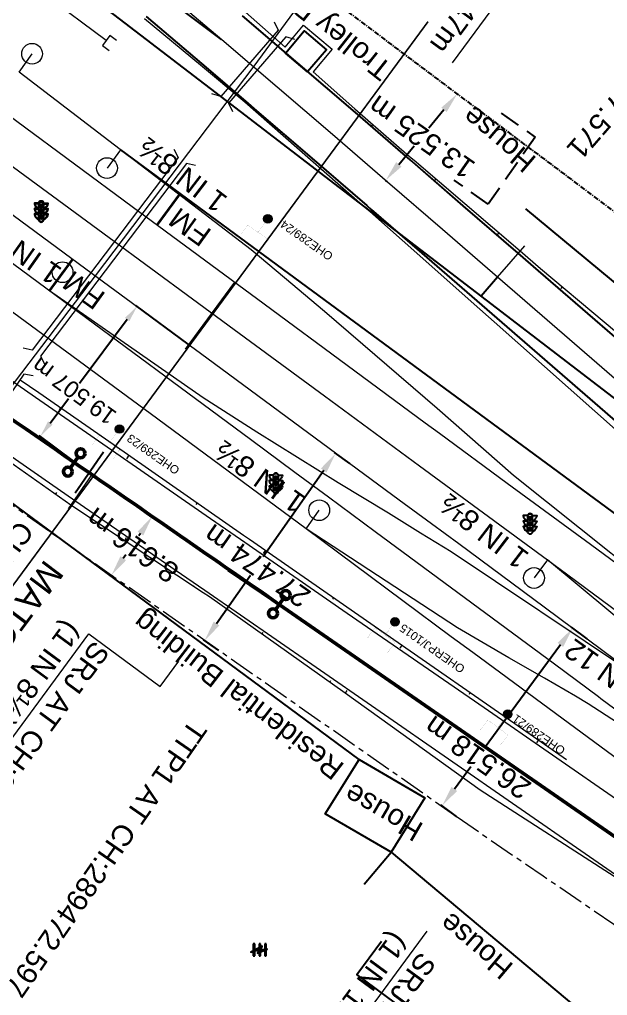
# Model space of a CAD drawing. Header units: metres. Extents: x 644418 to 1306172, y 3366650 to 6747308.
# Drawn here: x 653234.6 to 653305.3, y 3373469.3 to 3373586.7 of the extents above; entities that cross this region are included whole.
import ezdxf
from ezdxf.enums import TextEntityAlignment as Align

# ---------------------------------------------------------------- set-up
doc = ezdxf.new("R2010")
doc.units = ezdxf.units.M
doc.header["$MEASUREMENT"] = 0
for name, pattern in [('CENTER', [2, 1.25, -0.25, 0.25, -0.25]), ('DASHED', [0.75, 0.5, -0.25]), ('PHANTOM2', [1.25, 0.625, -0.125, 0.125, -0.125, 0.125, -0.125])]:
    doc.linetypes.add(name, pattern=pattern)
doc.layers.get('Defpoints').update_dxf_attribs({"lineweight": 0})
for name, color, linetype, lineweight in [('BOUNDARY DIMENTION', 10, 'Continuous', 0), ('BRIDGE DETAILS PLAN', 7, 'Continuous', 0), ('C-ALIG-LABL-DG', 1, 'Continuous', 25), ('C-ALIG-LABL-DG-MARK', 1, 'Continuous', 25), ('Cardinal_Leader', 10, 'Continuous', 0), ('Existing Chainage', 7, 'Continuous', 0), ('Existing IR Track', 143, 'Continuous', 0), ('Existing Railway Boundary', 7, 'CENTER', 0), ('IR Proposed Chainage', 190, 'Continuous', 0), ('IR Proposed TPTC Chainages', 190, 'Continuous', 0), ('OHE MAST', 8, 'Continuous', 0), ('OHE MAST TEXT', 8, 'Continuous', 0), ('PROP-DFC Connecting line', 1, 'Continuous', 0), ('PROPOSED DFCC TOE LINE', 239, 'Continuous', 0), ('PROPOSED DFCC TOE SLOPES', 239, 'Continuous', 0), ('PROPOSED DFCC TOE SLOPES - Cut & Connection', 239, 'Continuous', 0), ('PROPOSED DFCC TRACK', 1, 'Continuous', 0), ("RAJPURA STN. SRJ's", 251, 'Continuous', 0)]:
    doc.layers.add(name, color=color, linetype=linetype, lineweight=lineweight)
for name, color, linetype in [('C-ROAD-CNTR-N', 92, 'Continuous'), ('COMMERCIAL_BLD_PUC', 251, 'Continuous'), ('COMPOUND_WALL', 251, 'Continuous'), ('DFCC Boundary', 6, 'CENTER'), ('Dimension', 10, 'Continuous'), ('IR PROPOSALS', 190, 'Continuous'), ('MATCH LINE', 7, 'Continuous'), ('PROPOSED DFCC FORMATION LINE', 187, 'Continuous'), ('PROPOSED FORMATION LINE - Connecting line', 187, 'Continuous'), ('PROPOSED FORMATION LINE - Cut & Connection', 187, 'Continuous'), ('RESIDENTIAL_BL_PUC', 251, 'Continuous'), ('SIGNAL_POST', 8, 'Continuous'), ('TOPO_TEXT', 251, 'Continuous'), ('TRANSFORMER', 251, 'Continuous'), ('Trolley Refuse', 10, 'Continuous')]:
    doc.layers.add(name, color=color, linetype=linetype)
doc.styles.add('Arial', font='arial.ttf')
doc.styles.get("Standard").update_dxf_attribs({"font": 'arial.ttf'})
doc.styles.add('Style-Arial', font='arial.ttf')
doc.dimstyles.new('DIM', dxfattribs={"dimtxt": 2.5, "dimasz": 2.5, "dimexe": 0.18, "dimexo": 0.0625, "dimgap": 0.09, "dimtad": 0, "dimtih": 1, "dimtoh": 1, "dimdec": 3, "dimzin": 0, "dimdsep": 46, "dimtxsty": 'Standard', "dimcen": 0.09, "dimadec": 0, "dimazin": 0, "dimtfac": 1, "dimtdec": 3, "dimtofl": 0, "dimtmove": 0, "dimatfit": 3, "dimfxl": 1, "dimtolj": 1, "dimtzin": 0, "dimarcsym": 0})

# ---------------------------------------------------------------- blocks, each defined once
blk = doc.blocks.new('SIG')
for color, points in [(1, [(-0.22, 0.42, 0.180295), (-0.01, 0.33, -0.00255), (0.01, 0.33, -0.00255), (0.02, 0.33, 0.180295), (0.23, 0.42, -0.002654), (0.25, 0.44, 0.184495), (0.33, 0.65, 1.000001), (-0.32, 0.65, 0.184495), (-0.24, 0.44, -0.002654)]), (2, [(0.23, -0.23, -0.002654), (0.25, -0.21, 0.184495), (0.33, 0.01, 1.000001), (-0.32, 0.01, 0.184495), (-0.24, -0.21, -0.002654), (-0.22, -0.23, 0.180295), (-0.01, -0.32, -0.00255), (0.01, -0.32, -0.00255), (0.02, -0.32, 0.180295)]), (3, [(0.23, -0.88, -0.002654), (0.25, -0.86, 0.184495), (0.33, -0.64, 1.000001), (-0.32, -0.64, 0.184495), (-0.24, -0.86, -0.002654), (-0.22, -0.88, 0.395599)])]:
    blk.add_hatch(color=color).paths.add_polyline_path(points)
for p, q in [((-0.31, 0.98), (-0.32, -0.9)), ((0.33, -0.9), (0.32, 0.98))]:
    blk.add_line(p, q)
for points in [[(-0.31, 0.98), (-0.81, 0.98, 0.198758), (-0.42, 0.41, 0.003814), (-0.31, 0.39, 0.003814)], [(-0.31, 0.33), (-0.81, 0.33, 0.198758), (-0.42, -0.23, 0.003727), (-0.32, -0.26, 0.003727)], [(0.32, 0.98), (0.82, 0.98, -0.198758), (0.44, 0.41, -0.003814), (0.32, 0.39, -0.003814)], [(0.32, 0.33), (0.82, 0.33, -0.198758), (0.44, -0.23, -0.003727), (0.33, -0.26, -0.003727)], [(-0.32, -0.32), (-0.81, -0.32, 0.198758), (-0.42, -0.88, 0.003639), (-0.32, -0.9)], [(0.33, -0.32), (0.82, -0.32, -0.198758), (0.44, -0.88, -0.003639), (0.33, -0.9)]]:
    blk.add_lwpolyline(points, format="xyb")
for centre, radius, start, end in [((0.01, 0.91), 0.324, 12.4049, 167.5951), ((0.01, 0.81), 0.357, 27.7578, 152.2422), ((0.01, -0.9), 0.324, 181.4572, 358.5428)]:
    blk.add_arc(centre, radius, start, end)
blk = doc.blocks.new('TRF')
blk.add_hatch(color=256).paths.add_polyline_path([(0.22, -0.04), (0.38, 0.42), (-0.98, -0.29), (0.02, 0.04), (-0.18, -0.39), (0.98, 0.09)])
for p, q in [((-0.69, 0.72), (-0.69, -0.72)), ((-0.52, 0.72), (-0.69, 0.72)), ((-0.52, -0.72), (-0.52, 0.72)), ((0, 0.72), (0, -0.72)), ((0.17, 0.72), (0, 0.72)), ((0.17, -0.72), (0.17, 0.72)), ((0.7, 0.72), (0.7, -0.72)), ((0.87, 0.72), (0.7, 0.72)), ((0.87, -0.72), (0.87, 0.72)), ((-0.69, -0.72), (-0.52, -0.72)), ((0, -0.72), (0.17, -0.72)), ((0.7, -0.72), (0.87, -0.72))]:
    blk.add_line(p, q)
blk.add_lwpolyline([(0.22, -0.04), (0.38, 0.42), (-0.98, -0.29), (0.02, 0.04), (-0.18, -0.39), (0.98, 0.09)], close=True)
blk = doc.blocks.new('OHE MAST')
h = blk.add_hatch(color=256)
edge = h.paths.add_edge_path()
edge.add_arc((0, 0), 0.514, 0, 360)
at = {"const_width": 0.01, "flags": 128}
for points in [[(1.5, 3.5), (1.5, 2), (-1.5, 2), (-1.5, 3.5)], [(0, 2), (0, 0)]]:
    blk.add_lwpolyline(points, dxfattribs=at)
blk.add_circle((0, 0), 0.514)
blk = doc.blocks.new('*D1687')
at = {"layer": 'Defpoints', "color": 0, "linetype": 'ByBlock', "ltscale": 0.5, "transparency": 16777216}
for p in [(653274.34, 3373533.25), (653256.83, 3373511.97), (653258.59, 3373510.74)]:
    blk.add_point(p, dxfattribs=at)
at = {"layer": 'Existing Railway Boundary', "color": 0, "linetype": 'ByBlock', "lineweight": -2, "ltscale": 0.5, "transparency": 16777216}
for p, q in [((653274.29, 3373533.28), (653272.44, 3373534.58)), ((653271.15, 3373532.43), (653263.88, 3373522.05)), ((653258.26, 3373514.02), (653262.34, 3373519.84)), ((653258.54, 3373510.78), (653256.68, 3373512.07))]:
    blk.add_line(p, q, dxfattribs=at)
at = {"layer": 'Existing Railway Boundary', "color": 0, "linetype": 'ByBlock', "ltscale": 0.5, "transparency": 16777216}
for points in [[(653270.81, 3373532.67), (653271.49, 3373532.19), (653272.58, 3373534.48)], [(653257.92, 3373514.26), (653258.6, 3373513.78), (653256.83, 3373511.97)]]:
    blk.add_solid(points, dxfattribs=at)
at = {"layer": 'Existing Railway Boundary', "color": 0, "linetype": 'ByBlock', "ltscale": 0.5, "transparency": 16777216, "insert": (653263.11, 3373520.94), "char_height": 2.5, "attachment_point": 5, "rotation": 145}
blk.add_mtext('\\A1;27.474 m', dxfattribs=at)
blk = doc.blocks.new('*D1500')
at = {"layer": 'Defpoints', "color": 0, "transparency": 16777216}
for p in [(653250.52, 3373526.9), (653250.82, 3373526.69), (653245.9, 3373519.62)]:
    blk.add_point(p, dxfattribs=at)
at = {"layer": 'Dimension', "color": 0, "lineweight": -2, "transparency": 16777216}
for p, q in [((653250.77, 3373526.73), (653250.38, 3373527)), ((653249.1, 3373524.84), (653248.91, 3373524.57)), ((653247.04, 3373521.87), (653247.35, 3373522.32)), ((653245.85, 3373519.65), (653245.46, 3373519.92))]:
    blk.add_line(p, q, dxfattribs=at)
at = {"layer": 'Dimension', "color": 0, "transparency": 16777216}
for points in [[(653248.76, 3373525.08), (653249.44, 3373524.61), (653250.52, 3373526.9)], [(653246.69, 3373522.11), (653247.38, 3373521.64), (653245.61, 3373519.82)]]:
    blk.add_solid(points, dxfattribs=at)
at = {"layer": 'Dimension', "color": 0, "lineweight": 0, "transparency": 16777216, "insert": (653248.13, 3373523.44), "char_height": 2.5, "attachment_point": 5, "rotation": 144}
blk.add_mtext('\\A1;8.616 m', dxfattribs=at)
blk = doc.blocks.new('*D1651')
at = {"layer": 'BOUNDARY DIMENTION', "color": 0, "lineweight": -2, "transparency": 16777216}
for p, q in [((653287.26, 3373577.71), (653287.36, 3373577.64)), ((653285.62, 3373575.83), (653283.78, 3373573.6)), ((653280.19, 3373569.26), (653282.03, 3373571.49)), ((653278.64, 3373567.29), (653278.73, 3373567.22))]:
    blk.add_line(p, q, dxfattribs=at)
at = {"layer": 'BOUNDARY DIMENTION', "color": 0, "transparency": 16777216}
for points in [[(653285.3, 3373576.09), (653285.94, 3373575.56), (653287.22, 3373577.75)], [(653279.87, 3373569.53), (653280.51, 3373568.99), (653278.6, 3373567.33)]]:
    blk.add_solid(points, dxfattribs=at)
at = {"layer": 'Defpoints', "color": 0, "transparency": 16777216}
for p in [(653287.22, 3373577.75), (653287.22, 3373577.75), (653278.6, 3373567.33)]:
    blk.add_point(p, dxfattribs=at)
at = {"layer": 'BOUNDARY DIMENTION', "color": 0, "transparency": 16777216, "insert": (653282.91, 3373572.54), "char_height": 2.5, "attachment_point": 5, "rotation": 145}
blk.add_mtext('\\A1;13.525 m', dxfattribs=at)
blk = doc.blocks.new('*D1902')
at = {"layer": 'BOUNDARY DIMENTION', "color": 0, "lineweight": -2, "transparency": 16777216}
for p, q in [((653265.94, 3373593.72), (653261.28, 3373597.21)), ((653259.93, 3373595.1), (653259.25, 3373594.2)), ((653255.85, 3373589.67), (653257.61, 3373592.01)), ((653258.86, 3373584.28), (653254.2, 3373587.77))]:
    blk.add_line(p, q, dxfattribs=at)
at = {"layer": 'BOUNDARY DIMENTION', "color": 0, "transparency": 16777216}
for points in [[(653259.59, 3373595.35), (653260.26, 3373594.85), (653261.43, 3373597.1)], [(653255.51, 3373589.92), (653256.18, 3373589.42), (653254.35, 3373587.67)]]:
    blk.add_solid(points, dxfattribs=at)
at = {"layer": 'Defpoints', "color": 0, "transparency": 16777216}
for p in [(653261.43, 3373597.1), (653265.99, 3373593.68), (653258.91, 3373584.24)]:
    blk.add_point(p, dxfattribs=at)
at = {"layer": 'BOUNDARY DIMENTION', "color": 0, "transparency": 16777216, "insert": (653258.43, 3373593.1), "char_height": 2.5, "attachment_point": 5, "rotation": 145}
blk.add_mtext('\\A1;11.797 m', dxfattribs=at)
blk = doc.blocks.new('*D1958')
at = {"layer": 'Defpoints', "color": 0, "linetype": 'ByBlock', "ltscale": 0.5, "transparency": 16777216}
for p in [(653301.1, 3373513.46), (653302.9, 3373512.14), (653287.19, 3373490.78)]:
    blk.add_point(p, dxfattribs=at)
at = {"layer": 'Existing Railway Boundary', "color": 0, "linetype": 'ByBlock', "lineweight": -2, "ltscale": 0.5, "transparency": 16777216}
for p, q in [((653302.85, 3373512.17), (653300.96, 3373513.57)), ((653299.62, 3373511.45), (653290.46, 3373499)), ((653286.87, 3373494.12), (653288.84, 3373496.8)), ((653287.14, 3373490.81), (653285.24, 3373492.21))]:
    blk.add_line(p, q, dxfattribs=at)
at = {"layer": 'Existing Railway Boundary', "color": 0, "linetype": 'ByBlock', "ltscale": 0.5, "transparency": 16777216}
for points in [[(653299.28, 3373511.69), (653299.95, 3373511.2), (653301.1, 3373513.46)], [(653286.53, 3373494.36), (653287.2, 3373493.87), (653285.39, 3373492.1)]]:
    blk.add_solid(points, dxfattribs=at)
at = {"layer": 'Existing Railway Boundary', "color": 0, "linetype": 'ByBlock', "ltscale": 0.5, "transparency": 16777216, "insert": (653289.65, 3373497.9), "char_height": 2.5, "attachment_point": 5, "rotation": 145}
blk.add_mtext('\\A1;26.518 m', dxfattribs=at)
blk = doc.blocks.new('Tick Hor')
blk.add_lwpolyline([(-0.5, 0), (0.5, 0)])
blk = doc.blocks.new('*D1962')
at = {"layer": 'Defpoints', "color": 0, "transparency": 16777216}
for p in [(653248.7, 3373552.19), (653254.91, 3373547.57), (653243.27, 3373531.92)]:
    blk.add_point(p, dxfattribs=at)
at = {"layer": 'Dimension', "color": 0, "lineweight": -2, "transparency": 16777216}
for p, q in [((653254.86, 3373547.61), (653248.56, 3373552.3)), ((653247.51, 3373550.59), (653241.78, 3373542.88)), ((653238.25, 3373538.14), (653240.45, 3373541.1)), ((653243.22, 3373531.96), (653236.91, 3373536.65))]:
    blk.add_line(p, q, dxfattribs=at)
at = {"layer": 'Dimension', "color": 0, "transparency": 16777216}
for points in [[(653247.24, 3373550.79), (653247.77, 3373550.39), (653248.7, 3373552.19)], [(653237.98, 3373538.34), (653238.52, 3373537.95), (653237.06, 3373536.54)]]:
    blk.add_solid(points, dxfattribs=at)
at = {"layer": 'Dimension', "color": 0, "lineweight": 0, "transparency": 16777216, "insert": (653241.11, 3373541.99), "char_height": 2, "attachment_point": 5, "rotation": 144}
blk.add_mtext('\\A1;19.507 m', dxfattribs=at)

msp = doc.modelspace()

# ---------------------------------------------------------------- linework, layer by layer
at = {"layer": 'BRIDGE DETAILS PLAN', "color": 7, "linetype": 'Continuous', "lineweight": 0, "flags": 128}
for points in [[(653295.0276, 3373625.0866), (653262.7416, 3373581.085)], [(653262.7416, 3373581.085), (653243.6444, 3373555.867)], [(653243.6444, 3373555.867), (653231.5956, 3373540.028)]]:
    msp.add_lwpolyline(points, dxfattribs=at)
at = {"layer": 'C-ALIG-LABL-DG-MARK', "color": 1, "linetype": 'Continuous', "lineweight": 25}
msp.add_line((653292.0556, 3373555.6854), (653290.0915, 3373553.4178), dxfattribs=at)
at = {"layer": 'C-ROAD-CNTR-N', "color": 190, "linetype": 'Continuous', "lineweight": 50, "flags": 128}
msp.add_lwpolyline([(653241.1342, 3373533.3994, -0.00056824), (653203.7982, 3373559.3335)], format="xyb", dxfattribs=at)
for points in [[(653240.6765, 3373532.739), (653241.592, 3373534.0599)], [(653265.8014, 3373516.3251), (653265.0055, 3373516.8757), (653264.2097, 3373517.4263), (653263.4138, 3373517.9769), (653262.618, 3373518.5275), (653261.8221, 3373519.0781), (653261.0263, 3373519.6287), (653260.2305, 3373520.1793), (653259.4346, 3373520.7299), (653258.6388, 3373521.2805), (653257.843, 3373521.8312), (653257.0472, 3373522.3818), (653256.2514, 3373522.9325), (653255.4556, 3373523.4832), (653254.6598, 3373524.0339), (653253.8641, 3373524.5846), (653253.0683, 3373525.1353), (653252.2726, 3373525.6861), (653251.4769, 3373526.2369), (653250.6812, 3373526.7877), (653249.8855, 3373527.3385), (653249.0898, 3373527.8893), (653248.2942, 3373528.4402), (653247.4985, 3373528.9911), (653246.7029, 3373529.542), (653245.9073, 3373530.093), (653245.1118, 3373530.644), (653244.3162, 3373531.195), (653243.5207, 3373531.7461), (653242.7252, 3373532.2972), (653241.9297, 3373532.8483), (653241.1342, 3373533.3994)], [(653265.3544, 3373515.6803), (653266.2699, 3373517.0011)], [(653359.605, 3373451.4299), (653265.8014, 3373516.3251)]]:
    msp.add_lwpolyline(points, dxfattribs=at)
at = {"layer": 'C-ROAD-CNTR-N', "color": 190, "linetype": 'Continuous', "lineweight": 50}
for centre in [(653241.8972, 3373534.5002), (653240.3713, 3373532.2987), (653266.5751, 3373517.4414), (653265.0492, 3373515.24)]:
    msp.add_circle(centre, 0.5357, dxfattribs=at)
at = {"layer": 'Cardinal_Leader', "linetype": 'Continuous', "lineweight": 0, "flags": 128}
msp.add_lwpolyline([(653292.0556, 3373555.6854), (653295.329, 3373559.4649)], dxfattribs=at)
at = {"layer": 'COMMERCIAL_BLD_PUC', "linetype": 'Continuous'}
msp.add_polyline3d([(653294.2735, 3373463.8467, 271.746), (653291.43, 3373459.734, 271.746), (653275.122, 3373471.77, 272.094), (653278.0911, 3373475.793, 272.094)], dxfattribs=at)
at = {"layer": 'COMPOUND_WALL', "ltscale": 5}
msp.add_lwpolyline([(653342.541, 3373524.872), (653342.541, 3373524.872), (653295.481, 3373563.924)], dxfattribs=at)
at = {"layer": 'COMPOUND_WALL', "linetype": 'Continuous'}
for points in [[(653259.396, 3373576.932, 270.136), (653226.701, 3373601.996, 268.966)], [(653324.214, 3373527.243, 269.663), (653273.062, 3373566.463, 269.839), (653259.396, 3373576.932, 270.136)]]:
    msp.add_polyline3d(points, dxfattribs=at)
at = {"layer": 'DFCC Boundary', "ltscale": 0.5, "flags": 128}
msp.add_lwpolyline([(655695.597, 3371812.1897), (655640.8822, 3371912.823), (655580.0449, 3371996.7158), (655509.7792, 3372062.0857), (655426.9534, 3372113.9756), (655342.6069, 3372167.9462), (655257.8854, 3372221.2222), (655173.2688, 3372275.363), (655087.3459, 3372327.2788), (655002.8598, 3372380.6107), (654914.5097, 3372429.9473), (654741.1355, 3372529.4419), (654650.033, 3372576.4159), (654568.6995, 3372626.155), (654571.9877, 3372630.6369), (654391.4686, 3372756.327), (654377.1337, 3372736.8494), (654004.4289, 3373016.6995), (654007.7887, 3373020.6424), (653690.5739, 3373253.6486), (653690.5425, 3373253.6059), (653433.8132, 3373453.1485), (653440.7668, 3373462.5592), (653208.8394, 3373636.5534), (653216.1698, 3373646.5105), (653142.1983, 3373700.8896), (653053.6963, 3373771.1122), (652994.4341, 3373810.5255), (652929.3691, 3373859.5713), (652860.9168, 3373902.1103), (652749.6028, 3373984.4705), (652631.2396, 3374070.7175), (652636.2281, 3374078.1704), (652537.912, 3374145.7283), (652392.904, 3374241.2711), (652388.7719, 3374235.6812), (652308.569, 3374304.8076), (652315.9256, 3374314.7669), (652103.9815, 3374448.7876), (652083.1937, 3374464.1943), (652072.7494, 3374471.9329), (652052.3219, 3374487.0684), (652038.1897, 3374497.5387), (652024.0173, 3374508.0388), (652009.8347, 3374518.5254), (651995.6683, 3374529), (651981.7515, 3374539.2836), (651967.8828, 3374549.5317), (651954.6903, 3374559.2866), (651941.4997, 3374569.04), (651923.9377, 3374582.0168), (651906.3215, 3374595.0337), (651892.0868, 3374605.5547), (651877.7985, 3374616.1153), (651861.6288, 3374628.0564), (651845.5071, 3374639.9619), (651829.5757, 3374651.7544), (651824.7911, 3374655.296), (651813.6747, 3374663.5244), (651797.4592, 3374675.4968), (651792.6217, 3374679.0685), (651809.3453, 3374701.6999), (651798.0335, 3374710.0518), (651782.3495, 3374721.6444), (651766.6655, 3374733.2369), (651750.5163, 3374745.1875), (651734.3118, 3374757.179), (651717.3274, 3374769.6994), (651700.4625, 3374782.1317), (651684.6001, 3374793.8578), (651668.5938, 3374805.6902), (651652.6806, 3374817.4203), (651636.8173, 3374829.1137), (651620.9269, 3374840.8662), (651604.9647, 3374852.6718), (651588.7459, 3374864.6312), (651572.5882, 3374876.5455), (651556.6943, 3374888.2868), (651540.8409, 3374899.9983), (651524.5553, 3374912.0488), (651508.2568, 3374924.109), (651492.7938, 3374935.5157), (651477.3997, 3374946.8715), (651461.3291, 3374958.7436), (651445.2311, 3374970.6359), (651429.3555, 3374982.3615), (651413.4375, 3374994.1184), (651396.6322, 3375006.522), (651379.7761, 3375018.963), (651363.6644, 3375030.8565), (651352.7728, 3375038.8965), (651331.6522, 3375054.4784), (651315.7738, 3375066.1947), (651299.7306, 3375078.0412), (651283.6239, 3375089.9346), (651273.9044, 3375097.1057), (651264.2377, 3375104.2378), (651243.4187, 3375119.6324), (651222.5077, 3375135.095), (651201.5462, 3375150.5784), (651180.4926, 3375166.1298), (651161.7365, 3375179.9701), (651143.0969, 3375193.7244), (651126.6442, 3375205.9373), (651110.0563, 3375218.2505), (651088.7204, 3375233.9244), (651067.5473, 3375249.4788), (651049.4448, 3375262.8672), (651031.0656, 3375276.4601), (651013.3004, 3375289.5618), (650995.6557, 3375302.5748), (650975.556, 3375317.4171), (650955.4878, 3375332.2363), (650948.8014, 3375337.1771), (650951.4372, 3375340.7501), (650937.0874, 3375351.3535), (650916.0918, 3375366.8677), (650897.9224, 3375380.2929), (650879.805, 3375393.6796), (650866.8386, 3375403.2309), (650853.9116, 3375412.7532), (650835.5886, 3375426.289), (650817.2946, 3375439.8035), (650797.968, 3375454.1206), (650778.7222, 3375468.3781), (650760.7655, 3375481.6337), (650742.8011, 3375494.8949), (650723.0807, 3375509.4255), (650703.3693, 3375523.9495), (650688.6613, 3375534.8372), (650673.8463, 3375545.804), (650653.7938, 3375560.6295), (650633.6894, 3375575.4932), (650612.6421, 3375591.0542), (650592.0153, 3375606.3042), (650570.0328, 3375622.5591), (650548.5001, 3375638.4814), (650530.5234, 3375651.793), (650512.3606, 3375665.2423), (650494.7465, 3375678.2665), (650476.9008, 3375691.462), (650459.2976, 3375704.4721), (650441.3132, 3375717.7633), (650427.1261, 3375728.1319), (650413.8099, 3375737.864), (650402.677, 3375746.2697), (650389.8486, 3375755.6668), (650377.7322, 3375764.5425), (650360.7275, 3375777.1141), (650343.7744, 3375789.6482), (650325.0342, 3375803.5254), (650306.3109, 3375817.39), (650287.6225, 3375831.2124), (650268.717, 3375845.1957), (650250.337, 3375858.8009), (650231.8256, 3375872.5033), (650215.4559, 3375884.6355), (650199.261, 3375896.6381), (650189.9351, 3375903.5429), (650184.6476, 3375907.4517), (650170.3331, 3375918.0338), (650153.2211, 3375930.7288), (650135.9365, 3375943.5518), (650119.2313, 3375955.9159), (650102.3769, 3375968.3905), (650085.2738, 3375981.0461), (650068.2078, 3375993.6742), (650052.7787, 3376005.1011), (650037.4384, 3376016.4621), (650022.1728, 3376027.766), (650006.9632, 3376039.0283), (649974.7512, 3376062.8762), (649961.4537, 3376072.7117), (649948.2091, 3376082.508), (649944.476, 3376085.2722), (649918.728, 3376050.5341), (649909.4316, 3376057.4177), (649896.4092, 3376067.0604), (649893.7832, 3376069.0128), (649891.1645, 3376070.9437), (649888.4639, 3376072.9569), (649875.744, 3376082.3694), (649867.5551, 3376088.4016), (649853.4118, 3376098.8745), (649839.2513, 3376109.3603), (649829.0749, 3376116.9005), (649827.2194, 3376118.2675), (649818.0867, 3376125.0366), (649808.8566, 3376131.8779), (649793.2502, 3376143.4201), (649777.6288, 3376154.9733), (649763.6321, 3376165.3144), (649749.5741, 3376175.7007), (649733.9228, 3376187.2754), (649718.3343, 3376198.8036), (649705.3241, 3376208.4391), (649692.3703, 3376218.0327), (649678.0208, 3376228.6769), (649663.5747, 3376239.3366), (649646.4625, 3376252.0623), (649634.6272, 3376260.744), (649624.9192, 3376267.9946), (649615.0208, 3376275.3876), (649599.9831, 3376286.4834), (649588.9857, 3376294.598), (649590.032, 3376296.0132), (649586.1685, 3376298.8639), (649569.3593, 3376311.3207), (649552.641, 3376323.7102), (649537.2353, 3376335.0739), (649521.9792, 3376346.327), (649506.2408, 3376358.0035), (649490.3575, 3376369.7875), (649475.7578, 3376380.5673), (649461.1933, 3376391.3211), (649445.4753, 3376402.9572), (649429.8494, 3376414.5253), (649414.4906, 3376425.9209), (649378.3483, 3376452.6365), (649368.4603, 3376459.9984), (649352.6509, 3376471.6682), (649336.6992, 3376483.4434), (649322.3941, 3376494.1037), (649307.6557, 3376505.0862), (649290.8736, 3376517.4208), (649273.972, 3376529.8435), (649258.1992, 3376541.4854), (649242.2966, 3376553.2232), (649226.5432, 3376564.8634), (649210.8826, 3376576.435), (649195.2207, 3376588.0769), (649179.5326, 3376599.7383), (649164.9134, 3376610.5118), (649150.5177, 3376621.1205), (649135.415, 3376632.3287), (649120.2337, 3376643.5954), (649107.8929, 3376652.6743), (649095.5927, 3376661.7234), (649079.5687, 3376673.5769), (649063.4846, 3376685.4748), (649046.5651, 3376697.9756), (649029.6506, 3376710.4727), (649013.3465, 3376722.5351), (648996.9805, 3376734.6431), (648980.3936, 3376746.8979), (648963.6626, 3376759.259), (648946.7453, 3376771.7643), (648929.6945, 3376784.3682), (648913.5118, 3376796.3614), (648897.2206, 3376808.435), (648876.2496, 3376823.9678), (648855.1325, 3376839.6089), (648839.3985, 3376851.2044), (648823.6596, 3376862.8037), (648806.187, 3376875.7235), (648788.7814, 3376888.5937), (648772.4766, 3376900.6763), (648756.1277, 3376912.7915), (648748.6058, 3376918.3049), (648733.321, 3376929.6306), (648718.1841, 3376940.8501), (648694.1574, 3376958.9078), (648686.9154, 3376964.1595), (648685.9321, 3376964.8321), (648667.95, 3376978.2197), (648649.3198, 3376992.1471), (648633.5557, 3377003.8368), (648617.684, 3377015.6038), (648613.3865, 3377018.7718), (648613.1308, 3377018.4261), (648605.39, 3377024.1325), (648593.439, 3377032.9404), (648576.5994, 3377045.3816), (648559.8787, 3377057.7351), (648542.9247, 3377070.3132), (648525.9483, 3377082.908), (648511.3109, 3377093.7409), (648496.5572, 3377104.6599), (648477.562, 3377118.7172), (648458.5464, 3377132.7896), (648451.3349, 3377138.2101), (648435.5918, 3377149.862), (648422.1096, 3377159.9046), (648408.3664, 3377170.0637), (648394.6863, 3377180.1761), (648381.6588, 3377189.818), (648368.6059, 3377199.4787), (648354.1188, 3377210.196), (648339.6473, 3377220.9017), (648325.8166, 3377231.1386), (648311.9735, 3377241.3853), (648297.2469, 3377252.2824), (648283.6168, 3377262.3688), (648282.6002, 3377260.9951), (648281.5015, 3377261.8082), (648268.446, 3377271.4578), (648255.3849, 3377281.1115), (648243.3023, 3377290.0413), (648231.5826, 3377298.7116), (648230.1246, 3377299.843), (648216.137, 3377310.1827), (648202.3989, 3377320.3379), (648187.9045, 3377331.0225), (648173.4524, 3377341.7035), (648159.964, 3377351.7009), (648146.3755, 3377361.7726), (648132.3698, 3377372.1252), (648118.3132, 3377382.5155), (648104.5683, 3377392.6752), (648090.8453, 3377402.8186), (648079.0331, 3377411.5788), (648067.1746, 3377420.3734), (648052.1864, 3377431.461), (648037.1291, 3377442.5999), (648023.4384, 3377452.7367), (648009.6421, 3377462.9518), (647998.5681, 3377471.1475), (647977.6651, 3377486.6371), (647970.8013, 3377491.7424), (647954.3046, 3377504.0127), (647940.5645, 3377514.1537), (647927.1436, 3377524.0583), (647912.5029, 3377534.9198), (647897.7662, 3377545.8524), (647883.3488, 3377556.5286), (647868.9785, 3377567.1699), (647855.3948, 3377577.2425), (647841.7032, 3377587.3948), (647828.8284, 3377596.8277), (647815.9828, 3377606.2395), (647798.869, 3377618.9232), (647787.996, 3377626.9816), (647769.1212, 3377640.9619), (647756.6675, 3377650.183), (647742.624, 3377660.5991), (647728.5049, 3377671.0713), (647713.635, 3377682.0926), (647698.699, 3377693.1628), (647681.9918, 3377705.517), (647665.4025, 3377717.7839), (647652.0515, 3377727.6811), (647638.8028, 3377737.5025), (647625.2604, 3377747.546), (647611.724, 3377757.585), (647601.846, 3377764.9047), (647586.5632, 3377776.2354), (647574.9107, 3377784.8659), (647552.1318, 3377801.7377), (647544.5766, 3377807.3492), (647531.2096, 3377817.2774), (647518.7824, 3377826.4783), (647506.3678, 3377835.6698), (647493.0662, 3377845.5438), (647479.7149, 3377855.4547), (647466.3541, 3377865.3556), (647452.9886, 3377875.26), (647440.1702, 3377884.755), (647427.3392, 3377894.2595), (647421.9004, 3377898.2902), (647422.4016, 3377898.9655), (647413.1507, 3377905.8213), (647398.5546, 3377916.6386), (647385.2867, 3377926.4568), (647372.1159, 3377936.2032), (647357.4127, 3377947.1112), (647351.2811, 3377951.6601), (647330.0092, 3377967.4105), (647317.4471, 3377976.6964), (647304.414, 3377986.3606), (647291.335, 3377996.0589), (647278.7541, 3378005.3917), (647266.0777, 3378014.7954), (647252.9457, 3378024.4462), (647239.9839, 3378033.9719), (647225.7512, 3378044.5255), (647211.5179, 3378055.0796), (647196.511, 3378066.208), (647181.4966, 3378077.3419), (647167.7872, 3378087.5064), (647154.0498, 3378097.6917), (647140.7668, 3378107.5414), (647127.4862, 3378117.3893), (647113.2521, 3378127.9375), (647099.0375, 3378138.4713), (647085.0268, 3378148.8592), (647070.9977, 3378159.2608), (647056.5444, 3378169.9697), (647042.0873, 3378180.6814), (647027.5624, 3378191.4464), (647013.0728, 3378202.1851), (646999.864, 3378211.9684), (646986.6741, 3378221.7376), (646973.6148, 3378231.4185), (646960.4875, 3378241.1499), (646945.7953, 3378252.0414), (646931.0256, 3378262.9902), (646930.6274, 3378263.2852), (646951.9475, 3378292.0562)], dxfattribs=at)
at = {"layer": 'Existing Chainage', "color": 0, "linetype": 'Continuous', "lineweight": 13, "flags": 128}
msp.add_lwpolyline([(653254.5095, 3373547.0278), (653260.4504, 3373555.0718)], dxfattribs=at)
at = {"layer": 'Existing IR Track', "flags": 128}
for points in [[(653244.9593, 3373584.1682), (653222.9098, 3373600.5697), (653190.5405, 3373624.3504), (653170.9388, 3373638.7748), (653157.9983, 3373647.8682), (653142.3481, 3373659.7071), (653136.7159, 3373664.1621), (653126.201, 3373672.9183)], [(653171.0029, 3373621.2047), (653182.4587, 3373612.7706), (653195.9674, 3373602.7429), (653211.3195, 3373591.3472), (653221.7338, 3373583.6639), (653234.2149, 3373574.4556), (653248.1047, 3373564.1898), (653263.9843, 3373552.4618), (653273.9813, 3373545.083), (653283.3529, 3373538.1738), (653285.0673, 3373536.9042), (653293.2348, 3373530.9191), (653303.249, 3373523.5633), (653317.6199, 3373512.9801), (653335.3815, 3373499.964), (653344.9314, 3373492.9254), (653376.23, 3373469.8555), (653393.0325, 3373457.469)], [(653506.3207, 3373353.1243), (653482.1744, 3373372.2848), (653450.791, 3373396.4534), (653421.9196, 3373418.2064), (653383.4214, 3373446.7403), (653355.0438, 3373467.6945), (653331.164, 3373485.2442), (653322.0421, 3373492.0109), (653304.4983, 3373504.9733), (653304.2022, 3373505.2013), (653298.9105, 3373509.1454), (653277.3417, 3373525.0611), (653271.7085, 3373529.2226), (653267.6726, 3373532.2032), (653262.331, 3373536.1541), (653238.8115, 3373553.5782), (653225.6563, 3373563.2586), (653201.0742, 3373581.5641), (653174.1568, 3373601.5586), (653150.8967, 3373618.7451)], [(653168.1467, 3373617.3529), (653179.7269, 3373608.8101), (653193.1401, 3373598.9238), (653206.5752, 3373589.0215), (653218.9352, 3373579.8898), (653231.0802, 3373570.9169), (653245.3343, 3373560.4529), (653260.3742, 3373549.4125), (653271.2567, 3373541.4098), (653282.6826, 3373533.0075), (653298.0825, 3373521.6847), (653300.5196, 3373519.875), (653313.9356, 3373509.9121), (653316.0278, 3373508.4486), (653328.0088, 3373499.5369), (653332.3315, 3373496.3806), (653342.1277, 3373489.1421), (653360.1747, 3373475.8071), (653378.8232, 3373462.1861)], [(653165.4395, 3373613.6909), (653176.9941, 3373605.1382), (653190.3982, 3373595.2187), (653203.6426, 3373585.4174), (653216.1668, 3373576.1462), (653228.5305, 3373566.9939), (653242.5455, 3373556.676), (653257.09, 3373545.9683), (653268.4398, 3373537.599), (653280.2415, 3373528.8963), (653284.1361, 3373526.0343), (653287.3864, 3373523.6644), (653297.6655, 3373516.0259), (653308.1675, 3373508.2238), (653312.9997, 3373504.7035), (653321.3354, 3373498.5574), (653327.4483, 3373494.0596), (653334.1406, 3373489.1205), (653339.2966, 3373485.3167), (653344.7673, 3373481.2808), (653350.3509, 3373477.1935), (653350.4727, 3373477.1166), (653357.7978, 3373471.7026), (653367.2776, 3373464.7145)], [(653317.5966, 3373512.9969), (653293.9846, 3373531.8366), (653284.7821, 3373539.8957), (653271.2421, 3373551.5621), (653266.4364, 3373555.6123), (653262.4167, 3373558.9583), (653234.492, 3373580.3378)], [(653371.1528, 3373449.8828), (653352.1675, 3373464.1113), (653328.606, 3373481.4262), (653300.7183, 3373501.9502), (653289.0739, 3373510.5212), (653286.4782, 3373512.4276), (653269.0362, 3373525.4187), (653250.2883, 3373539.2885), (653223.053, 3373559.3039), (653217.627, 3373563.3745), (653208.6495, 3373570.004)], [(653313.0178, 3373504.686), (653307.9244, 3373508.2988), (653286.476, 3373522.6312), (653282.8054, 3373524.8955), (653278.96, 3373527.2838), (653272.8899, 3373530.9367), (653263.1233, 3373537.0392), (653256.6546, 3373541.1739), (653238.1585, 3373554.0587)], [(653322.089, 3373491.9762), (653302.9513, 3373504.3439), (653301.4371, 3373505.2711), (653297.702, 3373507.4241), (653293.4123, 3373509.887), (653287.2421, 3373513.5094), (653269.0362, 3373525.4187)], [(653344.7129, 3373481.3209), (653334.5682, 3373489.5512), (653328.2251, 3373495.0895), (653322.7591, 3373500.251), (653319.6569, 3373503.1559), (653315.1755, 3373507.352), (653313.3233, 3373509.0049), (653298.0684, 3373521.695)]]:
    msp.add_lwpolyline(points, dxfattribs=at)
at = {"layer": 'Existing Railway Boundary', "color": 244, "ltscale": 2.5, "flags": 128}
for points in [[(653287.1619, 3373490.7383), (653241.7142, 3373522.5487), (653184.8817, 3373562.8841), (653175.162, 3373549.7056), (653004.7525, 3373669.0776), (652924.822, 3373729.8796), (652907.72, 3373740.0209), (652904.5642, 3373745.0641), (652864.1809, 3373771.0185), (652862.8289, 3373763.9282), (652836.0798, 3373790.575), (652793.9064, 3373826.9777), (652786.3399, 3373815.8276), (652694.4321, 3373883.0097), (652615.3514, 3373944.3753), (652559.0758, 3373987.3078), (652463.6034, 3374028.6205), (652316.9711, 3374087.5745), (652144.3796, 3374095.1872)], [(653287.1868, 3373490.7761), (653287.1868, 3373490.7761), (653292.5786, 3373487.0389), (653297.5635, 3373483.6522), (653306.0342, 3373477.8261), (653312.2973, 3373473.5275), (653319.1325, 3373468.8218), (653324.4146, 3373465.1867), (653330.0555, 3373461.3048), (653336.5668, 3373456.8592), (653336.6384, 3373456.8173), (653340.7282, 3373453.9974), (653343.2403, 3373451.9847), (653352.4152, 3373444.6524), (653358.0285, 3373440.1303), (653371.6525, 3373429.2121), (653389.7347, 3373414.6037), (653408.162, 3373399.7164), (653422.1189, 3373388.3233), (653435.9047, 3373377.0691), (653451.0231, 3373364.4563), (653461.997, 3373355.304), (653466.3705, 3373351.8768), (653478.3874, 3373342.3877), (653490.2903, 3373332.9886), (653503.0713, 3373322.8822), (653515.8676, 3373312.764), (653539.401, 3373294.3874), (653563.1455, 3373275.8459), (653576.9172, 3373265.4499), (653590.5516, 3373255.1576), (653605.287, 3373244.0961), (653605.3129, 3373244.0761), (653620.1179, 3373233.1556), (653628.6761, 3373226.8733)]]:
    msp.add_lwpolyline(points, dxfattribs=at)
at = {"layer": 'IR PROPOSALS'}
msp.add_lwpolyline([(653246.6881, 3373571.0003), (653343.3276, 3373499.861)], dxfattribs=at)
at = {"layer": 'IR Proposed Chainage', "flags": 128}
msp.add_lwpolyline([(653240.4334, 3373527.8231), (653243.28, 3373531.9337)], dxfattribs=at)
at = {"layer": 'MATCH LINE', "linetype": 'PHANTOM2', "ltscale": 15, "const_width": 0.2}
msp.add_lwpolyline([(653283.701, 3373586.4344), (653214.4606, 3373492.3832)], dxfattribs=at)
at = {"layer": 'PROP-DFC Connecting line', "linetype": 'Continuous', "lineweight": 0, "flags": 128}
for points in [[(653265.1896, 3373586.4265), (653265.6546, 3373585.3958), (653258.7835, 3373577.4308), (653257.6958, 3373577.7396)], [(653267.6695, 3373584.2942), (653266.5818, 3373584.603), (653259.7107, 3373576.6379), (653260.1757, 3373575.6073)]]:
    msp.add_lwpolyline(points, dxfattribs=at)
at = {"layer": 'PROP-DFC Connecting line', "color": 7, "linetype": 'Continuous', "lineweight": 0, "flags": 128}
for points in [[(653253.1221, 3373571.1008), (653253.6517, 3373570.1018), (653236.0938, 3373546.9165), (653234.9887, 3373547.1554)], [(653255.7326, 3373569.1306), (653254.6275, 3373569.3696), (653237.0696, 3373546.1842), (653237.5992, 3373545.1852)]]:
    msp.add_lwpolyline(points, dxfattribs=at)
at = {"layer": 'PROP-DFC Connecting line', "color": 190, "linetype": 'Continuous', "lineweight": 0, "flags": 128}
msp.add_lwpolyline([(653236.1949, 3373543.8357), (653235.0799, 3373544.0233), (653229.1241, 3373535.3525), (653229.6994, 3373534.3791)], dxfattribs=at)
at = {"layer": 'PROPOSED DFCC FORMATION LINE', "lineweight": 0, "flags": 128}
for points in [[(653307.1141, 3373537.6157), (653291.9963, 3373550.7096), (653289.5677, 3373552.813), (653282.954, 3373558.5402), (653276.8775, 3373563.7958), (653276.3384, 3373564.2616), (653269.7175, 3373569.9732), (653263.0877, 3373575.6708), (653261.7322, 3373576.8324), (653256.4455, 3373581.3502), (653249.7874, 3373587.0074)], [(653307.1468, 3373537.6535), (653292.029, 3373550.7474), (653289.6005, 3373552.8508), (653282.9867, 3373558.578), (653276.9102, 3373563.8336), (653276.3711, 3373564.2994), (653269.7501, 3373570.0111), (653263.1203, 3373575.7087), (653261.7647, 3373576.8704), (653256.4779, 3373581.3883), (653249.8197, 3373587.0455)], [(653312.0571, 3373543.3227), (653296.9392, 3373556.4166), (653294.5107, 3373558.52), (653287.8951, 3373564.2487), (653281.8139, 3373569.5085), (653281.2742, 3373569.9747), (653274.6444, 3373575.694), (653268.0021, 3373581.4024), (653266.6435, 3373582.5667), (653261.3437, 3373587.0957)], [(653312.0898, 3373543.3605), (653296.9719, 3373556.4544), (653294.5434, 3373558.5578), (653287.9278, 3373564.2865), (653281.8466, 3373569.5463), (653281.3069, 3373570.0126), (653274.677, 3373575.7319), (653268.0346, 3373581.4404), (653266.676, 3373582.6046), (653261.3761, 3373587.1338)]]:
    msp.add_lwpolyline(points, dxfattribs=at)
at = {"layer": 'PROPOSED DFCC TOE LINE', "lineweight": 0}
msp.add_lwpolyline([(653306.6142, 3373537.0386), (653291.651, 3373550.311), (653289.2468, 3373552.4425), (653282.6955, 3373558.2415), (653276.6857, 3373563.5738), (653276.1545, 3373564.0487), (653269.5703, 3373569.8022), (653262.9977, 3373575.5658), (653261.6506, 3373576.7371), (653256.3157, 3373581.1979), (653249.5988, 3373586.7846)], dxfattribs=at)
at = {"layer": 'PROPOSED DFCC TOE LINE', "lineweight": 0, "flags": 128}
msp.add_lwpolyline([(653261.7465, 3373587.5681), (653266.5074, 3373583.3721), (653268.7364, 3373586.0078), (653272.1566, 3373583.1155), (653269.8632, 3373580.4036), (653274.8748, 3373575.9616), (653281.4806, 3373570.2137), (653282.0235, 3373569.7511), (653288.1412, 3373564.533), (653294.7918, 3373558.8446), (653297.2279, 3373556.75), (653312.5644, 3373543.9085)], dxfattribs=at)
at = {"layer": 'PROPOSED DFCC TOE SLOPES', "linetype": 'Continuous', "lineweight": 0, "flags": 128}
for points in [[(653276.8438, 3373573.7967), (653277.066, 3373574.055)], [(653276.8542, 3373573.7877), (653277.0768, 3373574.0456)], [(653284.5353, 3373567.3823), (653284.6479, 3373567.5126)], [(653284.5418, 3373567.3768), (653284.6545, 3373567.507)], [(653291.9904, 3373560.7024), (653292.2581, 3373561.0117)], [(653291.9923, 3373560.7007), (653292.2601, 3373561.0099)], [(653299.7147, 3373554.3425), (653299.878, 3373554.531)], [(653299.7149, 3373554.3424), (653299.8782, 3373554.5308)]]:
    msp.add_lwpolyline(points, dxfattribs=at)
at = {"layer": 'PROPOSED DFCC TOE SLOPES - Cut & Connection', "color": 190, "flags": 128}
for points in [[(653234.6165, 3373543.3486), (653236.8739, 3373541.8015), (653245.8285, 3373535.6139), (653261.4918, 3373524.662), (653262.2209, 3373524.1578), (653278.6526, 3373512.756), (653295.0691, 3373501.3324), (653300.3626, 3373497.6476)], [(653234.6165, 3373543.3486), (653236.8739, 3373541.8015), (653245.8285, 3373535.6139), (653261.4918, 3373524.662), (653262.2209, 3373524.1578), (653278.6526, 3373512.756), (653295.0691, 3373501.3324), (653300.3626, 3373497.6476)], [(653239.3802, 3373539.7402), (653239.5346, 3373539.963)], [(653239.3802, 3373539.7402), (653239.5346, 3373539.963)], [(653339.4619, 3373460.0433), (653323.0458, 3373471.4675), (653306.79, 3373483.1234), (653289.9722, 3373493.9673), (653273.7311, 3373505.6445), (653257.428, 3373517.2321), (653256.6672, 3373517.6904), (653240.729, 3373528.2499), (653231.8364, 3373534.534), (653229.6287, 3373536.0871)], [(653247.4452, 3373533.8241), (653247.7528, 3373534.2684)], [(653247.4452, 3373533.8241), (653247.7528, 3373534.2684)], [(653239.0167, 3373529.7872), (653238.8644, 3373529.5675)], [(653239.0167, 3373529.7872), (653238.8644, 3373529.5675)], [(653239.018, 3373529.7863), (653238.8658, 3373529.5665)], [(653239.018, 3373529.7863), (653238.8658, 3373529.5665)], [(653255.8074, 3373528.3358), (653255.9477, 3373528.5385)], [(653255.8074, 3373528.3358), (653255.9477, 3373528.5385)], [(653247.392, 3373524.3139), (653247.1649, 3373523.9859)], [(653247.392, 3373524.3139), (653247.1649, 3373523.9859)], [(653247.3923, 3373524.3137), (653247.1653, 3373523.9857)], [(653247.3923, 3373524.3137), (653247.1653, 3373523.9857)], [(653263.8894, 3373522.442), (653264.1504, 3373522.819)], [(653263.8894, 3373522.442), (653264.1504, 3373522.819)], [(653255.559, 3373518.5418), (653255.5034, 3373518.4614)], [(653255.559, 3373518.5418), (653255.5034, 3373518.4614)], [(653255.5593, 3373518.5416), (653255.5037, 3373518.4612)], [(653255.5593, 3373518.5416), (653255.5037, 3373518.4612)], [(653272.2392, 3373516.9348), (653272.3661, 3373517.1182)], [(653272.2392, 3373516.9348), (653272.3661, 3373517.1182)], [(653263.8378, 3373512.9313), (653263.7195, 3373512.7604)], [(653263.8378, 3373512.9313), (653263.7195, 3373512.7604)], [(653263.8379, 3373512.9313), (653263.7196, 3373512.7603)], [(653263.8379, 3373512.9313), (653263.7196, 3373512.7603)], [(653280.3353, 3373511.0609), (653280.5801, 3373511.4147)], [(653280.3353, 3373511.0609), (653280.5801, 3373511.4147)], [(653271.966, 3373507.1036), (653271.8711, 3373506.9665)], [(653271.966, 3373507.1036), (653271.8711, 3373506.9665)], [(653273.9372, 3373505.9422), (653273.7311, 3373505.6445)], [(653273.9372, 3373505.9422), (653273.7311, 3373505.6445)], [(653288.6733, 3373505.5366), (653288.7884, 3373505.7029)], [(653288.6733, 3373505.5366), (653288.7884, 3373505.7029)], [(653296.7812, 3373499.6797), (653296.9965, 3373499.9908)], [(653296.7812, 3373499.6797), (653296.9965, 3373499.9908)]]:
    msp.add_lwpolyline(points, dxfattribs=at)
at = {"layer": 'PROPOSED DFCC TOE SLOPES - Cut & Connection', "color": 190}
for points in [[(653356.2208, 3373458.3324, 267.5172), (653339.7749, 3373469.7136, 267.5232), (653323.329, 3373481.0948, 267.5291), (653306.8831, 3373492.476, 267.535), (653290.4371, 3373503.8572, 267.5409), (653273.9912, 3373515.2384, 267.5469), (653261.1295, 3373524.1392, 267.5515), (653257.5454, 3373526.6196, 267.5528), (653245.612, 3373534.8802, 267.5571), (653236.4672, 3373541.2156, 267.5604), (653229.1769, 3373546.2712, 267.563), (653219.0102, 3373553.3296, 267.5667), (653212.7534, 3373557.6781, 267.5689), (653201.5661, 3373565.4621, 267.573), (653196.3411, 3373569.1014, 267.5749), (653179.9359, 3373580.5382, 267.5808), (653176.9573, 3373582.6155, 267.5819), (653172.5623, 3373585.3758, 0)], [(653335.5069, 3373463.5463, 267.5232), (653319.061, 3373474.9275, 267.5291), (653302.6151, 3373486.3088, 267.535), (653286.1692, 3373497.69, 267.5409), (653269.7233, 3373509.0712, 267.5469), (653256.8615, 3373517.972, 267.5515), (653253.2773, 3373520.4524, 267.5528), (653241.3422, 3373528.7142, 267.5571), (653232.1946, 3373535.0516, 267.5604), (653224.9016, 3373540.1091, 267.563), (653214.7311, 3373547.1701, 267.5667), (653208.4719, 3373551.5203, 267.5689), (653197.2805, 3373559.3072, 267.573), (653192.0537, 3373562.9477, 267.5749), (653175.6457, 3373574.3865, 267.5808), (653172.667, 3373576.4638, 267.5819)]]:
    msp.add_polyline3d(points, dxfattribs=at)
at = {"layer": 'PROPOSED DFCC TRACK', "color": 12, "flags": 128}
msp.add_lwpolyline([(653416.7596, 3373449.9856, -0.00578371), (653386.2193, 3373474.7641), (653379.5024, 3373480.3718), (653372.8109, 3373486.0097), (653366.1413, 3373491.6734), (653359.4898, 3373497.3586), (653352.8531, 3373503.0609), (653346.2274, 3373508.776), (653339.609, 3373514.4996), (653332.9943, 3373520.2275), (653292.0556, 3373555.6854), (653285.4409, 3373561.4133), (653278.8226, 3373567.1371), (653272.1973, 3373572.8526), (653265.5612, 3373578.5556), (653258.9108, 3373584.242), (653252.2427, 3373589.9076), (653245.5534, 3373595.5481), (653238.8395, 3373601.1593, 0.00998425), (653184.2293, 3373644.7636), (653177.2712, 3373650.069), (653170.2899, 3373655.3439)], format="xyb", dxfattribs=at)
at = {"layer": 'PROPOSED FORMATION LINE - Connecting line', "lineweight": 0, "flags": 128}
msp.add_lwpolyline([(653339.4619, 3373460.0433), (653323.0458, 3373471.4675), (653306.79, 3373483.1234), (653289.9722, 3373493.9673), (653273.7311, 3373505.6445), (653257.428, 3373517.2321), (653256.6672, 3373517.6904), (653240.729, 3373528.2499), (653231.8364, 3373534.534), (653229.6287, 3373536.0871)], dxfattribs=at)
at = {"layer": 'PROPOSED FORMATION LINE - Cut & Connection', "lineweight": 0, "flags": 128}
msp.add_lwpolyline([(653266.2121, 3373515.8803), (653259.6543, 3373520.317), (653259.6066, 3373520.3494)], dxfattribs=at)
at = {"layer": "RAJPURA STN. SRJ's", "color": 7}
for p, q in [((653234.492, 3373580.3378), (653236.0614, 3373582.5676)), ((653246.6882, 3373571.0003), (653245.0788, 3373568.8139)), ((653238.1585, 3373554.0587), (653239.7279, 3373556.2884)), ((653269.0362, 3373525.4187), (653270.6056, 3373527.6485)), ((653298.0684, 3373521.695), (653296.452, 3373519.4991))]:
    msp.add_line(p, q, dxfattribs=at)
at = {"layer": "RAJPURA STN. SRJ's", "lineweight": 13, "elevation": 268.941, "flags": 128}
msp.add_lwpolyline([(653286.6606, 3373581.4759), (653303.3171, 3373604.0925)], dxfattribs=at)
at = {"layer": "RAJPURA STN. SRJ's", "color": 143, "flags": 128}
msp.add_lwpolyline([(653246.2216, 3373584.1707), (653245.4004, 3373584.7713), (653244.5181, 3373583.565), (653245.3393, 3373582.9644)], dxfattribs=at)
at = {"layer": "RAJPURA STN. SRJ's", "color": 7, "const_width": 0.3, "elevation": 268.941, "flags": 128}
msp.add_lwpolyline([(653251.1052, 3373561.9738), (653253.7641, 3373565.586)], dxfattribs=at)
at = {"layer": "RAJPURA STN. SRJ's", "color": 7, "const_width": 0.3, "flags": 128}
msp.add_lwpolyline([(653240.9498, 3373557.8507), (653238.1585, 3373554.0587)], dxfattribs=at)
at = {"layer": "RAJPURA STN. SRJ's", "lineweight": 13, "flags": 128}
for points in [[(653218.2129, 3373479.2812), (653242.8728, 3373512.7637), (653251.4665, 3373506.4344), (653253.7167, 3373509.4896)], [(653256.9905, 3373440.8529), (653283.6072, 3373476.9921)]]:
    msp.add_lwpolyline(points, dxfattribs=at)
at = {"layer": "RAJPURA STN. SRJ's", "color": 7}
for centre in [(653236.0614, 3373582.5676), (653245.0788, 3373568.8139), (653239.7279, 3373556.2884), (653270.6056, 3373527.6485), (653296.452, 3373519.4991)]:
    msp.add_circle(centre, 1.2487, dxfattribs=at)
at = {"layer": 'RESIDENTIAL_BL_PUC', "color": 88, "linetype": 'DASHED', "ltscale": 5}
msp.add_lwpolyline([(653292.5073, 3373575.4106), (653296.599, 3373572.537), (653290.936, 3373564.4734), (653286.8443, 3373567.347)], dxfattribs=at)
at = {"layer": 'RESIDENTIAL_BL_PUC', "ltscale": 5}
for points in [[(653275.406, 3373497.666), (653205.755, 3373549.106), (653202.9024, 3373544.9996)], [(653276.0352, 3373482.6691), (653279.246, 3373486.502), (653301.452, 3373467.9), (653298.2412, 3373464.0671)]]:
    msp.add_lwpolyline(points, dxfattribs=at)
msp.add_lwpolyline([(653279.246, 3373486.502), (653271.3289, 3373491.1332), (653275.406, 3373497.666), (653283.321, 3373493.036)], close=True, dxfattribs=at)
at = {"layer": 'Trolley Refuse'}
msp.add_lwpolyline([(653269.2066, 3373580.3853), (653266.5341, 3373582.6453), (653268.7941, 3373585.3179), (653271.4666, 3373583.0578)], close=True, dxfattribs=at)

# ---------------------------------------------------------------- block references
at = {"layer": 'C-ALIG-LABL-DG', "color": 6, "linetype": 'Continuous', "lineweight": 25, "xscale": 6.000000000000001, "yscale": 6.000000000000001, "zscale": 6.000000000000001, "rotation": 235.2971244000831}
msp.add_blockref('Tick Hor', (653242.962, 3373532.1539), dxfattribs=at)
at = {"layer": 'OHE MAST', "color": 2, "rotation": 143.3908318566117}
for p in [(653264.435, 3373562.7), (653246.586, 3373537.415), (653279.726, 3373514.212), (653293.284, 3373503.109)]:
    msp.add_blockref('OHE MAST', p, dxfattribs=at)
at = {"layer": 'SIGNAL_POST', "linetype": 'Continuous'}
for p in [(653237.148, 3373563.611, 268.588), (653237.149, 3373563.547, 267.989), (653265.381, 3373530.876, 268.794), (653295.961, 3373526.017, 269.027)]:
    msp.add_blockref('SIG', p, dxfattribs=at)
at = {"layer": 'TRANSFORMER', "linetype": 'Continuous'}
msp.add_blockref('TRF', (653263.367, 3373474.763, 272.747), dxfattribs=at)

# ---------------------------------------------------------------- texts
at = {"layer": 'Existing Chainage', "color": 0, "linetype": 'Continuous', "lineweight": 0, "insert": (653224.3455, 3373510.8587), "char_height": 2.5, "attachment_point": 6, "rotation": 233.552189, "line_spacing_factor": 0.6, "style": 'Style-Arial'}
msp.add_mtext('CH: 289500', dxfattribs=at)
at = {"layer": 'IR Proposed TPTC Chainages', "insert": (653256.1736, 3373501.9038), "char_height": 2.5, "attachment_point": 4, "rotation": 235.31528, "line_spacing_factor": 0.6, "style": 'Style-Arial'}
msp.add_mtext('TTP1 AT CH:289472.597', dxfattribs=at)
at = {"layer": 'MATCH LINE', "linetype": 'Continuous'}
msp.add_text('MATCH LINE - 204', height=3, rotation=233.091234, dxfattribs=at).set_placement((653237.6412, 3373521.8493))
at = {"layer": 'OHE MAST TEXT'}
for s, p in [('OHE289/24', (653269.0967, 3373560.1189)), ('OHE289/23', (653250.6395, 3373534.3674)), ('OHERPJ/1015', (653284.204, 3373511.0072)), ('OHE289/21', (653297.0374, 3373500.6467))]:
    msp.add_text(s, height=1, rotation=145, dxfattribs=at).set_placement(p, align=Align.MIDDLE_CENTER)
at = {"layer": "RAJPURA STN. SRJ's", "color": 7}
for s, rotation, p in [('1 IN 8½', 142.596665, (653259.7482, 3373565.2333)), ('FM', 144.2, (653257.8208, 3373561.2477)), ('1 IN 12', 144.778307, (653239.8235, 3373556.6437)), ('FM', 144.2, (653245.0537, 3373553.648)), ('1 IN 8½', 144.778307, (653269.1603, 3373529.1294)), ('1 IN 8½', 142.596665, (653296.0243, 3373522.3618)), ('1 IN 12', 144.778307, (653310.4887, 3373505.8392))]:
    msp.add_text(s, height=2.5, rotation=rotation, dxfattribs=at).set_placement(p)
at = {"layer": "RAJPURA STN. SRJ's", "lineweight": 13, "char_height": 2.5, "attachment_point": 4, "rotation": 233.649422, "line_spacing_factor": 0.648, "style": 'Style-Arial'}
for s, insert, width in [('\\A1;\\pxsm1;FM AT \\P{\\A0;CH:289511.747m}', (653302.6953, 3373603.8467), 27.175409), ('\\A1;\\pxsm1;SRJ AT {\\A0;CH:289475.635m (1 IN 8½)}', (653242.5395, 3373512.8248), 41.523622), ('\\A1;\\pxsm1;SRJ AT {\\A0;CH:289428.071m (1 IN 12)}', (653281.8235, 3373475.3825), 42.150638)]:
    msp.add_mtext(s, dxfattribs=dict(at, insert=insert, width=width))
at = {"layer": 'TOPO_TEXT', "color": 88}
msp.add_text('House', height=2.5, rotation=139.759771, dxfattribs=at).set_placement((653296.8848, 3373569.9764))
at = {"layer": 'TOPO_TEXT'}
for s, rotation, p in [('Residential Building', 142.41831, (653273.7872, 3373497)), ('House', 149.673849, (653283.308, 3373489.8288)), ('House', 139.759771, (653294.1281, 3373472.9063))]:
    msp.add_text(s, height=2.5, rotation=rotation, dxfattribs=at).set_placement(p)
at = {"layer": 'Trolley Refuse', "style": 'Style-Arial'}
msp.add_text('Trolley Refuge', height=2.5, rotation=141.710874, dxfattribs=at).set_placement((653279.5347, 3373581.1306))

# ---------------------------------------------------------------- dimensions: what is measured, and where the dimension line sits
at = {"layer": 'BOUNDARY DIMENTION'}
dim = msp.add_linear_dim(base=(653261.427, 3373597.1016), p1=(653258.9108, 3373584.242), p2=(653265.9901, 3373593.6784), angle=53.122408, dimstyle='DIM', override={"dimpost": ' m'}, dxfattribs=at)
dim.commit()
dim.dimension.update_dxf_attribs({"geometry": '*D1902', "text_midpoint": (653258.4275, 3373593.1034), "dimtype": 129, "text_rotation": 145})
dim = msp.add_aligned_dim(p1=(653278.5954, 3373567.3331), p2=(653287.2163, 3373577.7543), distance=0, dimstyle='DIM', override={"dimpost": ' m'}, dxfattribs=at)
dim.commit()
dim.dimension.update_dxf_attribs({"geometry": '*D1651', "text_midpoint": (653282.9058, 3373572.5437), "text_rotation": 145})
at = {"layer": 'Dimension', "color": 190, "lineweight": 0}
for base, p1, p2, angle, override, picture, middle in [((653248.6995, 3373552.1922), (653243.2702, 3373531.9196), (653254.9115, 3373547.5721), 53.360579, {"dimtxt": 2, "dimasz": 2, "dimpost": ' m'}, '*D1962', (653241.1123, 3373541.9907)), ((653250.5249, 3373526.8964), (653245.9025, 3373519.6172), (653250.8165, 3373526.694), 55.22465, {"dimpost": ' m'}, '*D1500', (653248.1267, 3373523.4426))]:
    dim = msp.add_linear_dim(base=base, p1=p1, p2=p2, angle=angle, dimstyle='DIM', override=override, dxfattribs=at)
    dim.commit()
    dim.dimension.update_dxf_attribs({"geometry": picture, "text_midpoint": middle, "dimtype": 129, "text_rotation": 144})
at = {"layer": 'Existing Railway Boundary', "linetype": 'ByBlock', "ltscale": 0.5}
for base, p1, p2, angle, override, picture, middle in [((653256.8282, 3373511.9699), (653274.3406, 3373533.2476), (653258.5863, 3373510.7393), 235.010521, {"dimpost": ' m'}, '*D1687', (653263.1102, 3373520.9449)), ((653301.1005, 3373513.4611), (653287.1868, 3373490.7761), (653302.9019, 3373512.1357), 53.656787, {"dimpost": ' m', "dimtmove": 2}, '*D1958', (653289.65, 3373497.8977))]:
    dim = msp.add_linear_dim(base=base, p1=p1, p2=p2, angle=angle, dimstyle='DIM', override=override, dxfattribs=at)
    dim.commit()
    dim.dimension.update_dxf_attribs({"geometry": picture, "text_midpoint": middle, "dimtype": 129, "text_rotation": 145})

# ---------------------------------------------------------------- next in the draw order: texts
at = {"layer": 'C-ALIG-LABL-DG', "color": 1, "linetype": 'Continuous', "lineweight": 25, "insert": (653302.7644, 3373569.108), "char_height": 2.5, "width": 29.35168, "attachment_point": 6, "rotation": 229.103051, "style": 'Arial', "bg_fill": 3, "box_fill_scale": 1.04, "bg_fill_color": 256, "bg_fill_true_color": 13158600, "bg_fill_transparency": 0}
msp.add_mtext('\\pxql;TTP1 AT \\PCH: 1178+947.571', dxfattribs=at)

doc.saveas('drawing.dxf')
